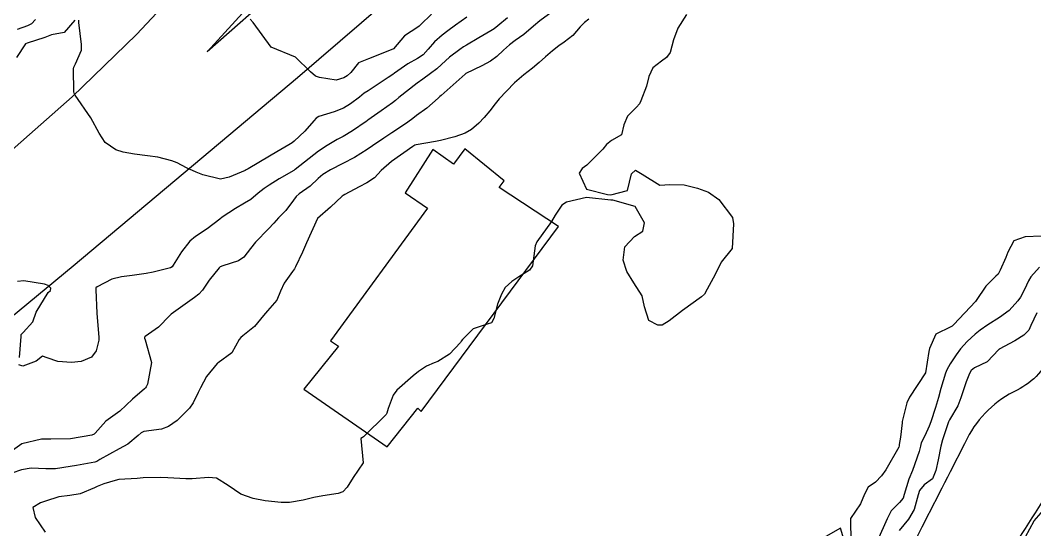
# Model space of a CAD drawing. Header units: metres. Extents: x 318500 to 325275, y 7408834 to 7428799.
# Drawn here: x 321363.2 to 321446.4, y 7415693.8 to 7415735.6 of the extents above; entities that cross this region are included whole.
import ezdxf

# ---------------------------------------------------------------- set-up
doc = ezdxf.new("R2010")
doc.units = ezdxf.units.M
doc.header["$MEASUREMENT"] = 0
for name, color, linetype in [('Curvas de Nivel 1m', 11, 'Continuous'), ('Curvas de Nivel 5m', 15, 'Continuous'), ('Edificações', 30, 'Continuous'), ('Hidrografia', 140, 'Continuous'), ('Vias Primárias', 230, 'Continuous')]:
    doc.layers.add(name, color=color, linetype=linetype)

msp = doc.modelspace()

# ---------------------------------------------------------------- linework, layer by layer
at = {"layer": 'Curvas de Nivel 1m', "flags": 128}
for points, elevation in [([(321407.619, 7415736.873), (321405.795, 7415735.544), (321405.267, 7415735.098), (321404.479, 7415734.41), (321403.772, 7415733.912), (321403.311, 7415733.58), (321402.802, 7415733.13), (321402.266, 7415732.621), (321401.746, 7415732.24), (321401.042, 7415731.849), (321399.731, 7415731.215), (321399.703, 7415731.198), (321399.671, 7415731.171), (321397.712, 7415729.408), (321397.595, 7415729.318), (321397.457, 7415729.203), (321396.525, 7415728.385), (321395.688, 7415727.763), (321395.381, 7415727.528), (321394.973, 7415727.231), (321394.2, 7415726.715), (321393.667, 7415726.353), (321393.014, 7415725.905), (321392.085, 7415725.273), (321391.647, 7415724.982), (321390.593, 7415724.338), (321389.635, 7415723.827), (321388.634, 7415723.315), (321388.008, 7415722.941), (321387.619, 7415722.604), (321386.957, 7415721.992), (321386.058, 7415721.353), (321385.814, 7415721.14), (321385.592, 7415720.828), (321384.957, 7415719.989), (321384.376, 7415719.372), (321383.99, 7415718.951), (321383.561, 7415718.486), (321382.491, 7415717.396), (321382.071, 7415716.873), (321381.531, 7415716.168), (321381.086, 7415715.858), (321379.81, 7415715.436), (321379.596, 7415715.362), (321379.518, 7415715.292), (321378.69, 7415714.26), (321378.137, 7415713.454), (321377.833, 7415713.11), (321377.484, 7415712.838), (321375.577, 7415711.488), (321375.519, 7415711.44), (321375.468, 7415711.386), (321374.541, 7415710.417), (321373.442, 7415709.655), (321373.376, 7415709.585), (321373.377, 7415709.521), (321373.438, 7415709.379), (321373.955, 7415707.512), (321373.618, 7415705.742), (321373.517, 7415705.518), (321373.471, 7415705.437), (321373.387, 7415705.352), (321372.397, 7415704.507), (321371.36, 7415703.54), (321370.204, 7415702.701), (321369.333, 7415701.737), (321369.25, 7415701.652), (321369.061, 7415701.574), (321367.327, 7415701.259), (321365.713, 7415701.229), (321365.326, 7415701.236), (321364.935, 7415701.235), (321363.322, 7415700.86), (321361.682, 7415699.674)], 724), ([(321417.801, 7415736.061), (321417.092, 7415734.94), (321416.748, 7415733.972), (321416.458, 7415732.95), (321416.171, 7415732.537), (321415.749, 7415732.233), (321415.038, 7415731.669), (321414.722, 7415730.97), (321414.519, 7415730.175), (321414.079, 7415728.976), (321413.953, 7415728.731), (321413.702, 7415728.446), (321412.972, 7415727.709), (321412.684, 7415726.995), (321412.488, 7415726.178), (321411.66, 7415725.71), (321411.264, 7415725.407), (321410.945, 7415725.021), (321409.637, 7415723.697), (321409.262, 7415723.415), (321408.999, 7415723.046), (321409.61, 7415721.74), (321411.334, 7415721.284), (321411.604, 7415721.278), (321412.983, 7415721.616), (321413.297, 7415722.985), (321413.633, 7415723.282), (321414.183, 7415722.974), (321415.616, 7415722.053), (321416.444, 7415722.121), (321417.617, 7415722.089), (321418.718, 7415721.809), (321419.609, 7415721.485), (321420.458, 7415720.891), (321421.578, 7415719.398), (321421.665, 7415718.879), (321421.55, 7415716.88), (321420.663, 7415715.759), (321420.235, 7415714.893), (321419.984, 7415714.424), (321419.499, 7415713.523), (321419.284, 7415713.113), (321419.048, 7415712.907), (321417.479, 7415711.786), (321416.387, 7415710.946), (321415.825, 7415710.594), (321415.464, 7415710.575), (321414.724, 7415710.967), (321414.368, 7415712.084), (321414.179, 7415712.973), (321413.506, 7415714.047), (321412.932, 7415714.989), (321412.629, 7415715.898), (321412.763, 7415716.992), (321413.559, 7415717.842), (321414.236, 7415718.3), (321414.374, 7415718.972), (321413.59, 7415720.305), (321411.771, 7415720.834), (321411.597, 7415720.838), (321409.6, 7415721.04), (321407.971, 7415720.68), (321407.59, 7415720.409), (321407.056, 7415719.589), (321406.736, 7415719.073), (321405.553, 7415717.418), (321405.418, 7415717.092), (321405.178, 7415715.442), (321404.942, 7415715.099), (321404.077, 7415714.546), (321403.506, 7415714.163), (321402.941, 7415713.682), (321402.639, 7415713.129), (321402.317, 7415712.297), (321402.013, 7415711.135), (321401.826, 7415710.775), (321401.463, 7415710.674), (321400.334, 7415710.279), (321399.444, 7415709.408), (321399.342, 7415709.271), (321399.272, 7415709.173), (321398.397, 7415708.214), (321397.416, 7415707.591), (321397.137, 7415707.48), (321396.492, 7415707.209), (321395.838, 7415706.783), (321395.402, 7415706.418), (321394.055, 7415705.24), (321393.774, 7415704.854), (321393.368, 7415703.761), (321393.255, 7415703.358), (321393.186, 7415703.253), (321391.332, 7415701.416), (321391.251, 7415701.361), (321391.129, 7415701.282), (321391.31, 7415699.28), (321390.48, 7415698.1), (321389.999, 7415697.293), (321389.653, 7415696.918), (321389.272, 7415696.789), (321387.999, 7415696.589), (321387.267, 7415696.439), (321386.381, 7415696.226), (321385.26, 7415696.051), (321384.594, 7415696.033), (321383.262, 7415696.176), (321382.297, 7415696.362), (321381.27, 7415696.711), (321380.234, 7415697.426), (321379.289, 7415698.042), (321378.64, 7415698.096), (321377.288, 7415697.98), (321376.767, 7415697.988), (321375.289, 7415698.071), (321374.693, 7415698.095), (321373.288, 7415698.05), (321372.793, 7415698.02), (321371.286, 7415697.919), (321370.98, 7415697.849), (321370.05, 7415697.558), (321369.493, 7415697.351), (321369.275, 7415697.24), (321368.107, 7415696.747), (321367.265, 7415696.617), (321366.373, 7415696.499), (321365.258, 7415696.156), (321364.86, 7415696.022), (321364.222, 7415695.635), (321364.413, 7415694.804), (321365.23, 7415693.62)], 722), ([(321396.912, 7415736.096), (321395.996, 7415735.218), (321395.898, 7415735.109), (321395.787, 7415735.02), (321394.699, 7415734.313), (321393.786, 7415733.25), (321392.362, 7415732.66), (321391.747, 7415732.428), (321390.935, 7415732.096), (321390.294, 7415731.294), (321390.008, 7415731.016), (321389.726, 7415730.853), (321389.096, 7415730.682), (321387.726, 7415730.892), (321387.388, 7415730.996), (321387.003, 7415731.341), (321385.748, 7415732.552), (321383.76, 7415733.38), (321382.282, 7415735.403), (321382.048, 7415735.661)], 727), ([(321409.796, 7415735.671), (321409.44, 7415735.397), (321409.084, 7415735.047), (321408.498, 7415734.334), (321407.771, 7415733.785), (321407.339, 7415733.494), (321406.825, 7415733.074), (321406.257, 7415732.578), (321405.746, 7415732.128), (321405.178, 7415731.658), (321404.478, 7415731.109), (321403.723, 7415730.44), (321403.069, 7415729.773), (321402.45, 7415729.133), (321402.115, 7415728.725), (321401.695, 7415728.159), (321401.225, 7415727.609), (321400.783, 7415727.153), (321400.2, 7415726.635), (321399.667, 7415726.319), (321398.825, 7415726.02), (321397.658, 7415725.732), (321397.224, 7415725.637), (321395.652, 7415725.373), (321395.544, 7415725.329), (321395.391, 7415725.224), (321393.638, 7415724.006), (321392.777, 7415723.263), (321392.227, 7415722.665), (321391.615, 7415722.251), (321390.983, 7415721.913), (321389.818, 7415721.298), (321389.675, 7415721.223), (321389.598, 7415721.16), (321388.631, 7415720.267), (321387.57, 7415719.33), (321386.669, 7415717.343), (321386.327, 7415716.56), (321385.767, 7415715.356), (321385.677, 7415715.198), (321385.514, 7415714.99), (321384.844, 7415714.022), (321384.543, 7415713.369), (321384.224, 7415712.631), (321383.474, 7415711.755), (321383.144, 7415711.385), (321382.388, 7415710.464), (321381.444, 7415709.695), (321381.274, 7415709.581), (321381.138, 7415709.415), (321380.531, 7415708.316), (321379.411, 7415707.504), (321379.377, 7415707.474), (321379.348, 7415707.441), (321378.477, 7415706.371), (321377.972, 7415705.454), (321377.789, 7415705.051), (321377.371, 7415704.2), (321377.06, 7415703.77), (321376.781, 7415703.469), (321376.065, 7415702.764), (321375.342, 7415702.264), (321374.786, 7415702.05), (321373.335, 7415701.849), (321373.105, 7415701.751), (321372.867, 7415701.525), (321372.029, 7415700.827), (321371.319, 7415700.452), (321369.733, 7415699.564), (321369.474, 7415699.401), (321369.307, 7415699.347), (321367.816, 7415699.079), (321367.301, 7415698.983), (321366.101, 7415698.809), (321365.298, 7415698.789), (321364.093, 7415698.843), (321363.296, 7415698.708), (321362.52, 7415698.433)], 723), ([(321367.674, 7415735.601), (321366.793, 7415734.592), (321365.771, 7415734.38), (321365.228, 7415734.168), (321363.761, 7415733.708), (321363.641, 7415733.652), (321362.889, 7415732.516)], 726), ([(321364.458, 7415735.64), (321364.131, 7415735.299), (321363.782, 7415735.121), (321362.945, 7415734.83)], 727), ([(321399.797, 7415735.825), (321398.868, 7415735.184), (321398.254, 7415734.722), (321397.778, 7415734.374), (321397.151, 7415733.825), (321396.641, 7415733.211), (321396.217, 7415732.752), (321395.748, 7415732.437), (321394.976, 7415731.997), (321393.873, 7415731.248), (321393.729, 7415731.144), (321393.368, 7415730.897), (321391.715, 7415729.807), (321391.403, 7415729.593), (321390.995, 7415729.287), (321390.268, 7415728.728), (321389.696, 7415728.381), (321388.933, 7415728.07), (321387.685, 7415727.68), (321387.453, 7415727.564), (321387.254, 7415727.336), (321386.532, 7415726.482), (321385.655, 7415725.662), (321385.481, 7415725.533), (321385.216, 7415725.364), (321384.237, 7415724.781), (321383.641, 7415724.436), (321381.875, 7415723.406), (321381.722, 7415723.316), (321381.628, 7415723.268), (321380.323, 7415722.726), (321379.617, 7415722.542), (321378.167, 7415722.909), (321377.625, 7415723.118), (321376.838, 7415723.472), (321376.052, 7415723.902), (321375.636, 7415724.067), (321374.482, 7415724.35), (321373.64, 7415724.476), (321372.563, 7415724.609), (321371.642, 7415724.766), (321371.045, 7415724.95), (321370.17, 7415725.562), (321369.661, 7415726.315), (321368.973, 7415727.581), (321367.708, 7415729.443), (321367.631, 7415729.601), (321367.606, 7415729.706), (321367.561, 7415731.602), (321367.593, 7415731.741), (321367.736, 7415732.023), (321368.217, 7415733.129), (321368.234, 7415733.593), (321367.992, 7415735.392), (321367.999, 7415735.597)], 726), ([(321446.914, 7415717.89), (321445.563, 7415717.811), (321444.642, 7415717.487), (321444.135, 7415716.574), (321443.979, 7415716.14), (321443.528, 7415715.097), (321443.344, 7415714.761), (321443.152, 7415714.586), (321442.337, 7415713.768), (321441.552, 7415712.609), (321441.489, 7415712.529), (321439.708, 7415710.636), (321439.594, 7415710.512), (321439.467, 7415710.434), (321438.254, 7415709.856), (321437.719, 7415708.657), (321437.678, 7415708.415), (321437.41, 7415706.66), (321436.083, 7415704.68), (321435.858, 7415704.207), (321435.495, 7415702.688), (321435.479, 7415702.568), (321435.341, 7415701.401), (321435.241, 7415700.782), (321435.238, 7415700.691), (321435.202, 7415700.566), (321434.139, 7415698.708), (321433.802, 7415698.213), (321433.295, 7415697.714), (321432.712, 7415697.302), (321432.406, 7415696.729), (321432.063, 7415695.937), (321431.25, 7415694.74), (321431.291, 7415692.739)], 721), ([(321446.527, 7415711.591), (321446.046, 7415710.551), (321445.857, 7415710.161), (321445.458, 7415709.774), (321444.73, 7415709.288), (321443.44, 7415708.609), (321443.424, 7415708.596), (321443.403, 7415708.581), (321442.456, 7415707.563), (321441.417, 7415707.094), (321441.155, 7415706.873), (321441.007, 7415706.616), (321440.722, 7415705.939), (321440.301, 7415704.626), (321440.036, 7415703.974), (321439.363, 7415702.829), (321439.306, 7415702.696), (321439.289, 7415702.641), (321438.805, 7415701.178), (321438.662, 7415700.647), (321438.434, 7415699.534), (321438.252, 7415698.651), (321437.969, 7415697.984), (321437.292, 7415697.489), (321436.919, 7415697.032), (321436.804, 7415696.667), (321436.476, 7415695.458), (321436.008, 7415694.679), (321435.24, 7415693.739)], 719), ([(321445.23, 7415692.56), (321446.303, 7415694.544), (321447.271, 7415695.637)], 719), ([(321430.786, 7415692.747), (321430.435, 7415693.945), (321429.235, 7415693.249)], 721)]:
    msp.add_lwpolyline(points, dxfattribs=dict(at, elevation=elevation))
at = {"layer": 'Curvas de Nivel 5m', "flags": 128}
for points, elevation in [([(321403.139, 7415735.784), (321402.334, 7415735.135), (321402.033, 7415734.891), (321401.784, 7415734.719), (321400.787, 7415734.143), (321399.766, 7415733.551), (321399.538, 7415733.398), (321399.229, 7415733.178), (321398.392, 7415732.549), (321397.741, 7415731.952), (321397.347, 7415731.592), (321396.828, 7415731.209), (321396.185, 7415730.756), (321395.722, 7415730.414), (321394.23, 7415729.242), (321393.946, 7415729.007), (321393.704, 7415728.82), (321392.794, 7415728.163), (321391.681, 7415727.377), (321391.625, 7415727.336), (321391.547, 7415727.281), (321390.442, 7415726.519), (321389.661, 7415726.061), (321389.168, 7415725.797), (321388.364, 7415725.319), (321387.645, 7415724.836), (321385.739, 7415723.358), (321385.68, 7415723.308), (321385.629, 7415723.272), (321384.423, 7415722.567), (321383.61, 7415722.066), (321383.196, 7415721.796), (321382.704, 7415721.393), (321382.108, 7415720.887), (321381.587, 7415720.571), (321380.852, 7415720.15), (321379.764, 7415719.437), (321379.568, 7415719.286), (321378.524, 7415718.486), (321377.554, 7415717.853), (321377.097, 7415717.467), (321376.417, 7415716.597), (321375.734, 7415715.487), (321375.645, 7415715.361), (321375.517, 7415715.294), (321374.09, 7415714.933), (321373.509, 7415714.806), (321372.383, 7415714.656), (321371.505, 7415714.538), (321370.715, 7415714.339), (321369.492, 7415713.712), (321369.409, 7415713.653), (321369.386, 7415713.572), (321369.393, 7415713.476), (321369.47, 7415711.57), (321369.635, 7415709.567), (321369.642, 7415709.362), (321369.424, 7415708.474), (321369.033, 7415707.959), (321368.181, 7415707.588), (321367.409, 7415707.508), (321366.293, 7415707.611), (321365.414, 7415707.899), (321365.011, 7415708.031), (321364.496, 7415707.634), (321363.406, 7415707.226), (321363.083, 7415707.331)], 725), ([(321446.73, 7415715.344), (321446.037, 7415714.552), (321445.854, 7415714.215), (321445.504, 7415713.512), (321445.177, 7415712.881), (321444.978, 7415712.565), (321444.27, 7415711.784), (321443.476, 7415711.221), (321442.497, 7415710.595), (321441.892, 7415710.175), (321441.459, 7415709.85), (321440.815, 7415709.254), (321440.259, 7415708.628), (321439.908, 7415708.157), (321439.422, 7415707.415), (321439.139, 7415706.918), (321439.032, 7415706.644), (321438.656, 7415705.389), (321438.456, 7415704.649), (321438.213, 7415703.816), (321437.829, 7415702.655), (321437.704, 7415702.307), (321437.343, 7415701.515), (321437.057, 7415700.942), (321436.98, 7415700.665), (321436.87, 7415700.211), (321436.323, 7415698.675), (321436.035, 7415697.943), (321435.659, 7415696.684), (321435.559, 7415696.403), (321435.27, 7415696.047), (321434.593, 7415695.367), (321434.249, 7415694.705), (321433.453, 7415692.937)], 720), ([(321363.135, 7415707.933), (321363.263, 7415709.653), (321363.285, 7415709.809), (321363.445, 7415709.985), (321364.238, 7415710.859), (321364.498, 7415711.635), (321365.486, 7415713.255), (321365.672, 7415713.434), (321365.699, 7415713.618), (321365.493, 7415713.836), (321365.179, 7415713.941), (321363.499, 7415714.22), (321362.984, 7415714.172)], 725)]:
    msp.add_lwpolyline(points, dxfattribs=dict(at, elevation=elevation))
at = {"layer": 'Edificações'}
msp.add_lwpolyline([(321388.622, 7415709.304), (321389.285, 7415708.863), (321386.458, 7415705.334), (321393.263, 7415700.601), (321395.78, 7415703.776), (321396.059, 7415703.504), (321407.308, 7415718.671), (321402.455, 7415721.873), (321402.856, 7415722.406), (321399.65, 7415725.03), (321398.715, 7415723.785), (321397.023, 7415724.985), (321394.753, 7415721.428), (321396.578, 7415720.183)], close=True, dxfattribs=at)
at = {"layer": 'Hidrografia'}
for points in [[(321447.767, 7415708.474, -0.201183), (321444.9, 7415705.263, 0.164885), (321440.818, 7415701.292, -0.000035), (321437.105, 7415694.025, -0.002844), (321433.446, 7415686.965, -0.002082), (321429.258, 7415679.075, 0.008257), (321426.867, 7415674.435, 0.030102), (321423.898, 7415667.392, 0.011816), (321423.103, 7415664.953, 0.120018), (321422.944, 7415661.934, -0.041994), (321423.528, 7415656.251, 0.233352), (321424.217, 7415654.916, -0.240103), (321425.013, 7415653.327, 0.046708), (321425.755, 7415644.735, -0.120261), (321425.491, 7415640.327, 0.186585), (321425.65, 7415638.05, -0.037325), (321427.93, 7415632.067, -0.193617), (321427.77, 7415630.355, 0.173779), (321427.027, 7415624.742, -0.159362), (321426.056, 7415615.384, 0.025697), (321420.512, 7415601.009, -0.084033), (321415.23, 7415590.972, 0.023248)], [(321424.755, 7415592.34, 0.100952), (321426.56, 7415594.477, 0.06837), (321428.875, 7415600.565, -0.098532), (321430.582, 7415604.355, 0.125581), (321433.527, 7415611.951, -0.035464), (321435.095, 7415620.067, 0.085116), (321435.759, 7415627.267, 0.038782), (321434.761, 7415633.637, -0.06334), (321434.192, 7415638.965, 0.052408), (321433.196, 7415650.711, 0.004732), (321432.149, 7415655.908, -0.115904), (321432.244, 7415660.123, -0.010173), (321434.095, 7415666.717, 0.001275), (321436.375, 7415674.317, 0.008322), (321437.75, 7415679.243, -0.073348), (321440.315, 7415685.274, 0.002096), (321443.448, 7415690.45, -0.012736), (321447.813, 7415697.328, -0.095314)]]:
    msp.add_lwpolyline(points, format="xyb", dxfattribs=at)
at = {"layer": 'Vias Primárias'}
msp.add_lwpolyline([(321359.736, 7415722.505), (321367.46, 7415729.3), (321372.727, 7415734.403), (321375.215, 7415737.07), (321379.861, 7415742.629), (321385.634, 7415750.447), (321389.523, 7415756.435), (321392.943, 7415762.81), (321396.727, 7415771.808), (321398.606, 7415776.403), (321400.619, 7415782.919, 0.051035), (321401.081, 7415785.226, 0.005254), (321401.501, 7415790.141, 0.022197), (321401.662, 7415795.447, 0.021239), (321401.336, 7415801.217, 0.025725), (321399.943, 7415810.402, 0.034971), (321397.41, 7415819.491, 0.017473), (321393.966, 7415828.2, 0.014253), (321390.034, 7415836.549, 0.018032), (321385.779, 7415844.253), (321382.366, 7415850.701), (321375.537, 7415862.899), (321370.333, 7415872.088), (321366.083, 7415879.635)], format="xyb", dxfattribs=at)
for points in [[(321447.942, 7415798.187), (321445.309, 7415794.9), (321439.513, 7415787.237), (321427.712, 7415772.289), (321422.079, 7415765.832), (321416.425, 7415759.741), (321410.742, 7415753.768), (321406.305, 7415749.226), (321399.852, 7415743.169), (321392.918, 7415736.873), (321385.933, 7415730.871), (321377.403, 7415723.695), (321367.549, 7415715.41), (321355.038, 7415705.09), (321335.657, 7415688.786)], [(321384.611, 7415738.386), (321378.528, 7415733)], [(321378.528, 7415733), (321382.298, 7415737.128)]]:
    msp.add_lwpolyline(points, dxfattribs=at)

doc.saveas('drawing.dxf')
